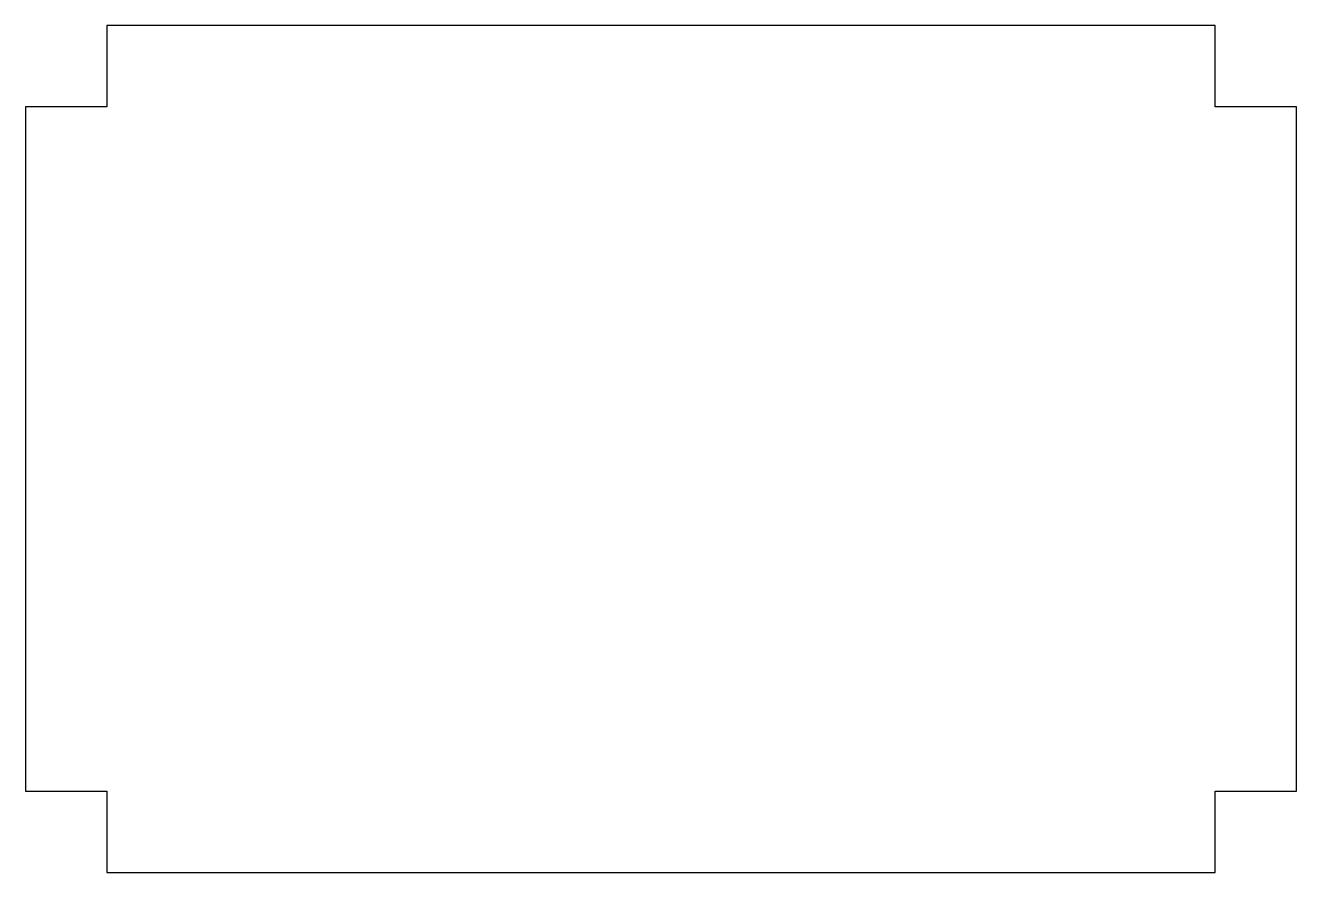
# Model space of a CAD drawing. Header units: millimetres. Extents: x -5 to 73, y 0 to 52.
import ezdxf

# ---------------------------------------------------------------- set-up
doc = ezdxf.new("R2010")
doc.units = ezdxf.units.MM

msp = doc.modelspace()

# ---------------------------------------------------------------- linework, layer by layer
for p, q in [((68, 52), (0, 52)), ((0, 52), (0, 47)), ((68, 47), (68, 52)), ((0, 47), (-5, 47)), ((-5, 47), (-5, 5)), ((73, 47), (68, 47)), ((73, 5), (73, 47)), ((-5, 5), (0, 5)), ((0, 5), (0, 0)), ((68, 0), (68, 5)), ((68, 5), (73, 5)), ((0, 0), (68, 0))]:
    msp.add_line(p, q)

doc.saveas('drawing.dxf')
